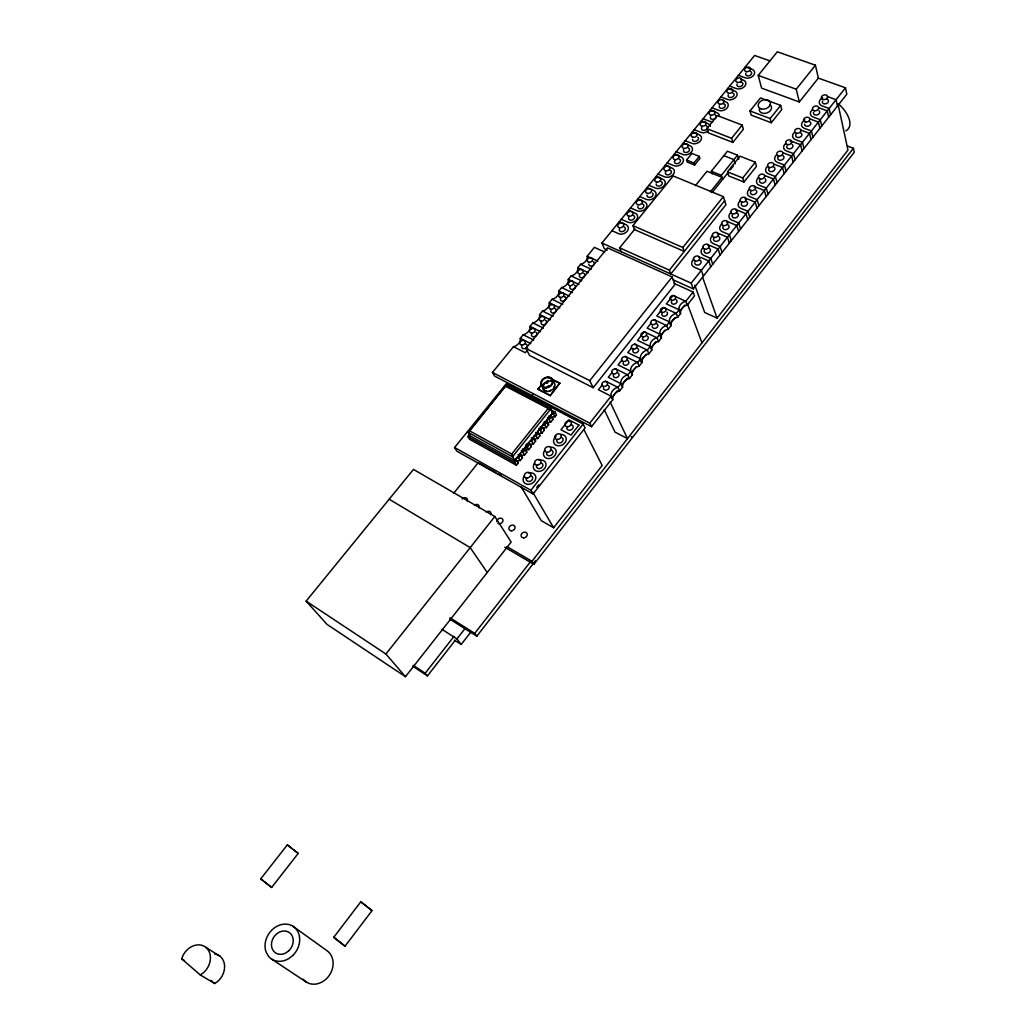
<?xml version="1.0" encoding="UTF-8"?>
<svg xmlns="http://www.w3.org/2000/svg" width="1036" height="1036" viewBox="0 0 1036 1036"><rect width="100%" height="100%" fill="white"/><g stroke="black" fill="none" stroke-linecap="round" stroke-linejoin="round"><path stroke-width="1.5" d="M469.684 430.911L506.021 385.431L550.764 408.87L552.732 412.587L514.607 460.45L511.758 454.053L469.684 430.911L468.013 432.349L470.227 435.962M181.727 958.883L182.776 955.93A17.055 13.727 -56.9 0 1 205.983 947.461A17.055 13.727 -56.9 0 1 203.198 972.959L200.259 974.928L181.727 958.883L184.382 960.476M345.04 946.192L372.015 910.618L368.699 907.963L360.774 901.825L333.76 937.295L345.04 946.192L333.76 937.295M853.431 148.29L854.273 152.24L533.89 564.335L531.986 561.318L853.431 148.29L847.448 146.037M449.546 618.971L476.819 636.195L535.664 560.528M471.03 631.856L461.201 644.457L456.941 638.901L464.853 628.774M271.652 887.463L298.213 853.392L287.348 844.858L260.709 878.891L271.652 887.463L264.309 881.584M521.004 486.622L541.336 520.732L553.638 527.751L602.162 465.462L583.993 429.759M694.793 285.159L704.687 312.471L717.067 318.143L847.979 150.103L838.228 105.102M476.819 636.195L474.721 633.372L530.82 561.305M455.231 640.339L427.441 675.912L425.187 673.232L454.079 636.285M405.439 676.702L511.149 542.048L494.832 516.511L413.468 469.412L306.138 601.126L326.987 624.358L405.439 676.702L385.923 654.027L306.138 601.126M533.061 493.939L530.898 490.261L583.164 424.035L506.215 383.799L454.584 447.513L456.941 451.23L533.061 493.939L585.12 427.894L583.164 424.035M536.777 487.308L538.759 484.809M672.895 279.707L693.304 288.914L846.826 94.198L845.48 87.801L818.233 78.088M651.774 350.129C650.75 346.283 654.856 342.1 658.533 341.543L657.005 337.827L644.288 331.766L637.516 340.326L650.22 346.438L651.774 350.129L648.873 353.807C645.182 354.364 641.077 358.585 642.087 362.445L639.173 366.135C635.457 366.692 631.351 370.927 632.348 374.812L629.422 378.516C625.692 379.085 621.587 383.346 622.571 387.231L619.632 390.96C615.876 391.53 611.771 395.817 612.742 399.728L591.53 426.677L589.769 423.167L611.059 396.14C610.087 392.217 614.206 387.93 617.974 387.36L620.914 383.631C619.942 379.72 624.06 375.459 627.803 374.89L630.73 371.173C629.746 367.275 633.864 363.04 637.58 362.47L640.507 358.767C639.497 354.895 643.615 350.686 647.319 350.116L650.22 346.438C649.209 342.579 653.327 338.383 657.005 337.827L659.893 334.162C658.857 330.316 662.988 326.146 666.653 325.589L669.528 321.937C668.479 318.117 672.597 313.973 676.249 313.416L679.111 309.777C678.049 305.983 682.167 301.852 685.793 301.295L693.097 292.022L673.944 283.359M611.525 398.2L617.469 390.65M622.429 384.343L627.389 378.049M631.351 373.012L636.311 366.718M640.287 361.681L646.231 354.131M651.191 347.824L656.151 341.53M660.113 336.493L665.073 330.199M670.033 323.905L674.993 317.612M679.953 311.305L684.913 305.011M658.533 341.543L661.408 337.878L659.893 334.162L647.163 328.127L651.022 323.258M661.408 337.878C660.372 334.058 664.477 329.888 668.142 329.331L671.004 325.692L669.528 321.937L656.785 315.98L663.493 307.498L676.249 313.416L677.699 317.184C674.06 317.741 669.955 321.885 671.004 325.692M677.699 317.184L680.548 313.558L679.111 309.777L666.342 303.885L673.024 295.454M680.548 313.558C679.486 309.777 683.592 305.646 687.218 305.089L694.496 295.856L693.097 292.022M602.356 384.745L598.407 389.743L611.059 396.14L612.742 399.728M612.185 372.338L608.249 377.298L620.914 383.631L622.571 387.231M621.963 359.971L618.052 364.905L630.73 371.173L632.348 374.812M631.701 347.669L627.803 352.59L640.507 358.767L642.087 362.445M693.304 288.914L691.206 283.152L845.48 87.801M593.162 387.697L589.769 380.652L672.144 276.962L607.549 247.863L525.887 348.407L529.59 355.465L593.162 387.697L674.993 284.473L672.144 276.962M385.923 654.027L494.832 516.511M682.853 247.487L723.374 196.659L673.193 175.965L632.918 225.641L634.459 229.578L684.278 251.424L682.853 247.487L632.918 225.641M799.339 101.981L818.349 78.127L815.423 65.203L777.324 51.8L758.21 75.408L761.602 88.138L799.339 101.981L796.231 89.213L815.423 65.203M555.037 412.043L556.526 414.866L554.959 416.848A1.645 1.321 -28.1 0 0 552.732 417.43A1.645 1.321 -28.1 0 0 552.991 419.321L550.621 422.287A1.645 1.321 -28.3 0 0 548.407 422.869A1.645 1.321 -28.3 0 0 548.653 424.76L546.296 427.726A1.658 1.321 -28.6 0 0 544.081 428.308A1.658 1.321 -28.6 0 0 544.327 430.199L541.97 433.165A1.658 1.321 -28.9 0 0 539.743 433.747A1.658 1.321 -28.9 0 0 539.989 435.651L537.632 438.616A1.658 1.334 -29.1 0 0 535.405 439.199A1.658 1.334 -29.1 0 0 535.638 441.116L533.281 444.094A1.658 1.334 -29.4 0 0 531.041 444.677A1.658 1.334 -29.4 0 0 531.287 446.594L528.839 449.663A1.658 1.334 -29.7 0 0 526.612 450.246A1.658 1.334 -29.7 0 0 526.845 452.175L524.514 455.102A1.658 1.334 -30 0 0 522.286 455.685A1.658 1.334 -30 0 0 522.52 457.614L520.111 460.631A1.658 1.347 -30.3 0 0 517.883 461.214A1.658 1.347 -30.3 0 0 518.117 463.144L516.446 465.242L514.84 462.522L516.524 460.424A1.671 1.347 -30.3 0 1 516.291 458.482A1.671 1.347 -30.3 0 1 518.531 457.899L520.927 454.882A1.671 1.334 -30 0 1 520.694 452.939A1.671 1.334 -30 0 1 522.934 452.369L529.733 443.835A1.658 1.334 -29.4 0 1 529.487 441.906A1.658 1.334 -29.4 0 1 531.727 441.323L534.097 438.345A1.658 1.334 -29.1 0 1 533.851 436.428A1.658 1.334 -29.1 0 1 536.091 435.845L538.461 432.88A1.658 1.334 -28.9 0 1 538.215 430.963A1.658 1.334 -28.9 0 1 540.442 430.38L542.799 427.415A1.658 1.321 -28.6 0 1 542.553 425.511A1.658 1.321 -28.6 0 1 544.781 424.928L547.15 421.963A1.658 1.321 -28.3 0 1 546.891 420.072A1.658 1.321 -28.3 0 1 549.119 419.476L551.489 416.498A1.658 1.321 -28.1 0 1 551.243 414.607A1.658 1.321 -28.1 0 1 553.47 414.024L555.037 412.043L505.749 386.389M723.374 196.659L725.925 204.727L670.836 273.996L669.385 270.124L724.656 200.699M743.952 182.064L742.734 177.985L755.296 162.212L740.041 156.177L727.492 171.846L728.748 175.913L743.952 182.064L756.474 166.317L755.296 162.212M559.751 383.1L550.207 395.623L559.751 383.1L547.72 377.208M771.276 122.727L781.753 109.596L780.678 105.387L760.502 97.915L749.999 110.943L751.165 115.113L771.276 122.727L770.162 118.544L780.678 105.387M511.758 454.053L548.07 408.572L550.764 408.87L512.483 456.85L468.013 432.349L506.021 385.431M722.649 179.383L721.38 175.33L737.502 155.18L727.44 151.204L711.331 171.264L712.198 173.957M710.476 191.777L722.014 177.35L706.992 171.264L695.467 185.586M712.082 192.592L728.425 172.157M730.354 169.749L733.242 166.149M732.815 142.411L731.597 138.293L742.203 125.097L717.404 115.592L706.811 128.632L708.106 132.75L732.815 142.411L743.395 129.254L742.203 125.097M453.82 493.097L478.088 462.885M530.691 397.41L532.711 394.884M550.207 395.623L538.008 389.303L541.711 384.097M538.008 389.303L539.95 386.881M694.599 165.061L699.947 158.43L699.287 156.397L691.918 153.445L686.557 160.049L687.231 162.082L694.599 165.061L693.926 163.028L686.557 160.049M621.25 251.709L619.67 247.85L634.926 228.995M516.446 465.242L469.554 439.29L467.871 436.557L469.528 434.511A1.632 1.295 -31.3 0 0 470.668 434.615M693.926 163.028L699.287 156.397M528.218 349.08L525.291 352.693L513.467 346.697L492.476 372.442L494.47 375.977L591.53 426.677M513.467 346.697C517.055 346.089 521.03 342.113 520.279 338.332L523.193 334.757C526.767 334.149 530.743 330.199 529.979 326.431L532.867 322.882C536.428 322.274 540.404 318.35 539.626 314.594L542.501 311.059C546.037 310.45 550.012 306.539 549.222 302.81L552.084 299.287C555.607 298.692 559.582 294.794 558.78 291.077L561.629 287.581C565.138 286.985 569.114 283.113 568.298 279.409L571.134 275.926C574.617 275.317 578.593 271.471 577.764 267.78L580.587 264.322C584.058 263.727 588.034 259.894 587.192 256.216L594.392 247.371L604.713 252.046M607.264 250.09L604.351 248.769L601.929 243.02L754.635 55.439L769.774 60.839M200.259 974.928L214.646 983.514L217.534 981.571A16.796 13.585 -57.4 0 0 224.527 965.06A16.796 13.585 -57.4 0 0 214.737 953.949M360.774 901.825L365.812 905.684M260.709 878.891L263.04 880.6M371.963 910.605L366.964 906.746M745.311 66.887L752.097 69.334A6.151 4.364 -19.3 0 1 753.573 75.356A6.151 4.364 -19.3 0 1 745.221 77.817L738.435 75.33M758.21 75.408L796.231 89.213M740.649 79.112L743.356 80.109A6.164 4.39 -19.5 0 1 744.806 86.169A6.164 4.39 -19.5 0 1 736.441 88.617L729.668 86.117M727.79 88.41L734.563 90.922A6.177 4.416 -19.8 0 1 735.987 97.034A6.177 4.416 -19.8 0 1 727.622 99.482L720.849 96.931M723.037 100.777L725.744 101.8A6.177 4.442 -20 0 1 727.142 107.938A6.177 4.442 -20 0 1 718.764 110.386L712.004 107.809M749.999 110.943L770.162 118.544M710.113 110.127L716.873 112.704A6.19 4.468 -20.3 0 1 719.36 116.485M703.107 118.726L709.867 121.341A6.19 4.468 -20.3 0 0 712.781 121.704M701.217 121.057L707.976 123.672A6.203 4.494 -20.6 0 1 710.398 126.288M706.811 128.632L731.597 138.293M694.185 129.694L700.932 132.349A6.203 4.494 -20.6 0 0 708.261 130.963M692.281 132.038L699.028 134.693A6.203 4.507 -20.8 0 1 700.362 140.974A6.203 4.507 -20.8 0 1 691.944 143.395L685.21 140.728M723.879 155.646L733.928 159.648L735.172 163.74M683.294 143.072L690.041 145.752A6.216 4.532 -21.1 0 1 691.362 152.085A6.216 4.532 -21.1 0 1 682.931 154.506L676.197 151.787M727.492 171.846L742.734 177.985M674.281 154.157L681.002 156.876A6.229 4.558 -21.4 0 1 682.31 163.248A6.229 4.558 -21.4 0 1 673.866 165.656L667.145 162.911M711.331 171.264L721.38 175.33M665.216 165.281L671.937 168.039A6.229 4.584 -21.7 0 1 673.219 174.449A6.229 4.584 -21.7 0 1 664.762 176.871L658.054 174.087M656.112 176.47L662.82 179.254A6.242 4.61 -22.1 0 1 664.076 185.716A6.242 4.61 -22.1 0 1 655.62 188.125L648.912 185.314M646.969 187.697L653.677 190.52A6.255 4.636 -22.4 0 1 654.907 197.034A6.255 4.636 -22.4 0 1 646.438 199.443L639.73 196.581M637.775 198.99L644.483 201.852A6.268 4.662 -22.7 0 1 645.687 208.404A6.268 4.662 -22.7 0 1 637.205 210.8L630.51 207.912M628.541 210.334L635.236 213.222A6.268 4.688 -23.1 0 1 636.428 219.826A6.268 4.688 -23.1 0 1 627.933 222.209L621.25 219.295M619.269 221.717L625.951 224.644A6.281 4.714 -23.5 0 1 627.117 231.3A6.281 4.714 -23.5 0 1 618.621 233.683L611.939 230.73M619.67 247.85L669.385 270.124M601.929 243.02L691.206 283.152M587.192 256.216L597.824 261.072M674.436 296.102L685.793 301.295L687.218 305.089M580.587 264.322L591.206 269.218M577.764 267.78L588.383 272.701M571.134 275.926L581.74 280.885M578.904 284.382L568.298 279.409L569.45 281.896M653.91 319.606L666.653 325.589L668.142 329.331M561.629 287.581L572.222 292.605M569.373 296.115L558.78 291.077L559.958 293.564M552.084 299.287L562.665 304.377M549.222 302.81L559.803 307.912M634.615 343.991L647.319 350.116L648.873 353.807M542.501 311.059L553.069 316.2M539.626 314.594L550.181 319.748M624.889 356.267L637.58 362.47L639.173 366.135M532.867 322.882L543.421 328.088M540.52 331.649L529.979 326.431L531.209 328.852M615.125 368.609L627.803 374.89L629.422 378.516M523.193 334.757L533.721 340.028M520.279 338.332L530.808 343.615M605.309 381.015L617.974 387.36L619.632 390.96M525.887 348.407L589.769 380.652M551.799 379.293L559.932 383.45M537.813 388.94L550.012 395.26M492.476 372.442L589.769 423.167M551.825 412.108L554.053 413.286M548.666 416.071L550.906 417.249M547.487 417.56L549.715 418.738M544.327 421.522L546.555 422.714M543.149 422.999L545.376 424.177M539.989 426.974L542.216 428.166M538.811 428.451L541.038 429.629M535.638 432.426L537.865 433.618M531.274 437.904L533.501 439.096M526.858 443.447L529.085 444.651M525.679 444.923L527.894 446.127M522.481 448.938L524.708 450.142M521.302 450.414L523.517 451.631M518.091 454.441L520.318 455.659M468.932 435.25L515.915 461.175M467.871 436.557L514.84 462.522M454.584 447.513L530.898 490.261M478.231 462.703L495.778 472.545M498.484 474.061L501.178 475.576M506.98 546.607L531.986 561.318M504.778 547.189L533.89 564.335M389.173 499.222L470.202 547.617L487.231 572.519M205.931 947.409L220.124 956.345M450.116 617.857L474.721 633.372M441.945 629.344L456.941 638.901M454.415 640.131L461.201 644.457M413.247 665.332L425.187 673.232M412.872 666.29L427.441 675.912M271.574 959.051L306.138 981.96M293.02 926.313L326.521 950.362A18.803 15.812 -57.7 0 1 328.205 976.818A18.803 15.812 -57.7 0 1 303.056 979.162M298.213 853.392L293.615 849.857M292.204 848.743L287.348 844.858M210.981 980.328L214.646 983.514M532.815 492.333L553.638 527.751M516.524 460.424L518.117 463.144M518.531 457.899L520.111 460.631M520.927 454.882L522.52 457.614M522.934 452.369L524.514 455.102M526.845 452.175L525.278 449.417A1.658 1.334 -29.7 0 1 525.045 447.5A1.658 1.334 -29.7 0 1 527.272 446.917L528.839 449.663M529.733 443.835L531.287 446.594M531.727 441.323L533.281 444.094M534.097 438.345L535.638 441.116M536.091 435.845L537.632 438.616M538.461 432.88L539.989 435.651M540.442 430.38L541.97 433.165M542.799 427.415L544.327 430.199M544.781 424.928L546.296 427.726M547.15 421.963L548.653 424.76M549.119 419.476L550.621 422.287M551.489 416.498L552.991 419.321M553.47 414.024L554.959 416.848M604.195 409.66L615.021 432.129L627.479 438.604L610.23 402.175M687.451 303.988L701.981 342.877M703.392 276.133L701.333 270.331L694.237 267.184A6.488 4.973 -21.1 0 1 693.978 259.117M702.576 277.169L717.067 318.143M710.761 266.77L708.753 260.942L701.644 257.822A6.488 4.973 -21.1 0 0 698.588 257.329M712.755 264.258L710.748 258.404L703.638 255.296A6.475 4.947 -20.8 0 1 703.353 247.293M720.098 254.947L718.129 249.067L711.007 245.985A6.475 4.947 -20.8 0 0 707.964 245.506M722.066 252.434L720.124 246.542L713.001 243.473A6.462 4.921 -20.4 0 1 712.677 235.522M729.383 243.162L727.466 237.244L720.331 234.201A6.462 4.921 -20.4 0 0 717.288 233.735M731.351 240.663L729.435 234.745L722.312 231.714A6.462 4.882 -20.1 0 1 721.962 223.815M738.616 231.442L736.751 225.485L729.616 222.481A6.462 4.882 -20.1 0 0 726.56 222.015M740.572 228.956L738.72 222.986L731.584 219.995A6.449 4.856 -19.7 0 1 731.209 212.147M747.811 219.774L745.998 213.779L738.849 210.813A6.449 4.856 -19.7 0 0 735.806 210.36M749.766 217.301L747.953 211.292L740.805 208.34A6.436 4.83 -19.4 0 1 740.416 200.544M737.502 155.18L738.733 159.285M756.966 208.158L755.192 202.124L748.044 199.197A6.436 4.83 -19.4 0 0 744.988 198.757M758.909 205.698L757.148 199.663L749.986 196.736A6.423 4.804 -19.1 0 1 749.572 189.005M766.083 196.607L764.348 190.533L757.187 187.645A6.423 4.804 -19.1 0 0 754.143 187.218M768.013 194.159L766.29 188.073L759.129 185.198A6.423 4.779 -18.8 0 1 758.689 177.506M775.148 185.107L773.465 178.995L766.303 176.133A6.423 4.779 -18.8 0 0 764.84 175.757M777.078 182.66L775.394 176.547L768.233 173.698A6.41 4.753 -18.5 0 1 767.754 166.071M784.174 173.647L782.53 167.508L775.368 164.685A6.41 4.753 -18.5 0 0 773.905 164.323M786.091 171.225L784.459 165.074L777.285 162.263A6.41 4.727 -18.3 0 1 776.793 154.675M793.162 162.251L791.569 156.073L784.381 153.289A6.41 4.727 -18.3 0 0 782.931 152.927M795.065 159.842L793.472 153.652L786.298 150.88A6.397 4.701 -18 0 1 785.78 143.344M802.11 150.906L800.556 144.69L793.369 141.945A6.397 4.701 -18 0 0 790.313 141.556M804.001 148.511L802.46 142.282L795.272 139.536A6.384 4.675 -17.8 0 1 794.716 132.064M811.007 139.627L809.492 133.372L802.304 130.653A6.384 4.675 -17.8 0 0 800.854 130.303M812.897 137.231L811.395 130.963L804.195 128.257A6.384 4.649 -17.5 0 1 804.985 119.956M819.865 128.386L818.401 122.093L811.201 119.412A6.384 4.649 -17.5 0 0 809.751 119.075M821.742 126.003L820.292 119.697L813.092 117.029A6.371 4.61 -17.3 0 1 812.496 109.648M828.683 117.197L827.259 110.865L820.059 108.223A6.371 4.61 -17.3 0 0 818.595 107.886M830.561 114.828L829.137 108.495L821.937 105.853A6.358 4.584 -17.1 0 1 822.662 97.656M837.464 106.061L836.078 99.702L828.878 97.099A6.358 4.584 -17.1 0 0 827.414 96.762M496.879 521.73A3.212 2.629 -32.5 0 1 500.427 518.142A3.212 2.629 -32.5 0 1 502.706 521.652A3.212 2.629 -32.5 0 1 497.966 523.413M462.134 499.067A3.173 2.551 -33.2 0 1 467.145 501.061M474.41 505.257A3.186 2.577 -33 0 1 478.891 507.847M486.221 512.095A3.199 2.603 -32.7 0 1 490.74 514.711M631.662 436.493A2.849 2.318 -25.3 0 1 631.3 437.088M574.32 285.029A2.849 2.163 -25.6 0 1 574.928 287.93A2.849 2.163 -25.6 0 1 571.354 289.329A2.849 2.163 -25.6 0 1 570.124 286.661M607.446 385.198A2.966 2.37 -25.6 0 1 609.09 387.956A2.966 2.37 -25.6 0 1 605.736 390.119A2.966 2.37 -25.6 0 1 603.509 387.749M617.922 372.986A2.966 2.357 -25 0 1 618.609 376.12A2.966 2.357 -25 0 1 614.879 377.557A2.966 2.357 -25 0 1 613.545 374.656M675.899 299.611A2.927 2.279 -22.2 0 1 676.508 302.797A2.927 2.279 -22.2 0 1 672.532 303.885A2.927 2.279 -22.2 0 1 671.924 300.699M666.899 312.043A2.94 2.292 -22.6 0 1 666.795 315.086A2.94 2.292 -22.6 0 1 663.169 316.071A2.94 2.292 -22.6 0 1 662.017 313.364M656.112 323.633A2.94 2.305 -23.1 0 1 657.795 326.275A2.94 2.305 -23.1 0 1 654.48 328.399A2.94 2.305 -23.1 0 1 652.227 326.133M647.124 336.04A2.953 2.318 -23.5 0 1 647.837 339.096A2.953 2.318 -23.5 0 1 644.12 340.533A2.953 2.318 -23.5 0 1 642.76 337.71M637.438 348.29A2.953 2.331 -24 0 1 638.008 351.58A2.953 2.331 -24 0 1 633.993 352.654A2.953 2.331 -24 0 1 633.436 349.365M627.052 360.399A2.953 2.344 -24.5 0 1 628.71 363.105A2.953 2.344 -24.5 0 1 625.368 365.255A2.953 2.344 -24.5 0 1 623.141 362.924M525.602 344.017A2.875 2.227 -27.9 0 1 527.078 346.633A2.875 2.227 -27.9 0 1 523.827 348.731A2.875 2.227 -27.9 0 1 521.781 346.477M535.923 332.271A2.862 2.214 -27.4 0 1 536.493 335.263A2.862 2.214 -27.4 0 1 532.892 336.648A2.862 2.214 -27.4 0 1 531.701 333.903M554.597 308.339A2.849 2.189 -26.5 0 1 556.021 311.098A2.849 2.189 -26.5 0 1 552.421 312.924A2.849 2.189 -26.5 0 1 551.01 310.178M545.596 320.383A2.862 2.201 -27 0 1 546.166 323.349A2.862 2.201 -27 0 1 542.566 324.734A2.862 2.201 -27 0 1 541.375 322.015M593.252 261.745A2.836 2.15 -24.7 0 1 593.991 264.413A2.836 2.15 -24.7 0 1 590.753 266.071A2.836 2.15 -24.7 0 1 588.875 263.96M583.812 273.362A2.836 2.163 -25.2 0 1 584.421 276.236A2.836 2.163 -25.2 0 1 580.846 277.635A2.836 2.163 -25.2 0 1 579.616 274.993M565.28 297.099A2.849 2.176 -26 0 1 564.918 300.22A2.849 2.176 -26 0 1 561.227 300.829A2.849 2.176 -26 0 1 560.955 297.811M564.18 296.568A2.849 2.176 -26 0 1 564.788 296.762M551.269 380.691A6.514 5.141 -27.7 0 1 553.988 388.111A6.514 5.141 -27.7 0 1 544.483 390.65A6.514 5.141 -27.7 0 1 545.065 382.349M546.49 381.429A6.514 5.141 -27.7 0 1 548.07 380.821M554.338 385.793A5.866 4.623 -27.7 0 1 553.936 387.075M550.828 390.171A5.866 4.623 -27.7 0 1 549.404 390.714M546.529 390.831A5.866 4.623 -27.7 0 1 545.273 390.391M544.25 389.653A5.866 4.623 -27.7 0 1 544.884 383.216A5.866 4.623 -27.7 0 1 552.266 381.662M571.212 424.656A3.315 2.668 -27.6 0 1 572.986 427.803A3.315 2.668 -27.6 0 1 569.23 430.238A3.315 2.668 -27.6 0 1 566.796 427.518M530.769 475.77A3.354 2.72 -30.3 0 1 532.4 479.267A3.354 2.72 -30.3 0 1 528.166 481.403A3.354 2.72 -30.3 0 1 526.534 477.907M541.66 463.17A3.341 2.707 -29.6 0 1 542.475 466.601A3.341 2.707 -29.6 0 1 538.642 468.544A3.341 2.707 -29.6 0 1 536.506 465.773M551.799 450.349A3.341 2.694 -28.9 0 1 552.615 453.768A3.341 2.694 -28.9 0 1 548.795 455.698A3.341 2.694 -28.9 0 1 546.645 452.952M550.284 450.012A3.341 2.694 -28.9 0 1 551.087 450.09M561.175 437.347A3.328 2.681 -28.3 0 1 562.936 440.507A3.328 2.681 -28.3 0 1 559.168 442.955A3.328 2.681 -28.3 0 1 556.746 440.209M528.787 473.038A6.708 5.452 -30.3 0 1 535.806 478.451A6.708 5.452 -30.3 0 1 526.871 484.226A6.708 5.452 -30.3 0 1 524.488 475.822M538.966 460.191A6.682 5.426 -29.6 0 1 545.998 465.552A6.682 5.426 -29.6 0 1 537.088 471.302A6.682 5.426 -29.6 0 1 534.68 462.962M550.751 447.163A6.669 5.4 -28.9 0 1 555.879 453.703A6.669 5.4 -28.9 0 1 546.762 458.313A6.669 5.4 -28.9 0 1 544.819 450.168M560.826 434.447A6.656 5.361 -28.3 0 1 565.785 441.401A6.656 5.361 -28.3 0 1 555.943 445.13A6.656 5.361 -28.3 0 1 556.099 436.234M699.792 260.153A3.237 2.486 -21.1 0 1 700.776 263.196A3.237 2.486 -21.1 0 1 697.073 265.074A3.237 2.486 -21.1 0 1 694.806 262.691M750.388 71.458A3.082 2.189 -19.3 0 1 751.255 74.281A3.082 2.189 -19.3 0 1 747.396 75.822A3.082 2.189 -19.3 0 1 745.855 73.258M742.203 82.543A3.082 2.201 -19.5 0 1 742.19 85.444A3.082 2.201 -19.5 0 1 738.396 86.558A3.082 2.201 -19.5 0 1 737.088 84.046M740.934 82.077A3.082 2.201 -19.5 0 1 741.634 82.233M732.84 93.059A3.082 2.201 -19.8 0 1 733.682 95.921A3.082 2.201 -19.8 0 1 729.81 97.462A3.082 2.201 -19.8 0 1 728.295 94.872M723.309 103.768A3.095 2.214 -20 0 1 725.07 106.423A3.095 2.214 -20 0 1 721.211 108.404A3.095 2.214 -20 0 1 719.45 105.75M697.824 137.192A3.108 2.253 -20.8 0 1 696.347 141.129A3.108 2.253 -20.8 0 1 692.501 139.29M706.215 125.835A3.095 2.24 -20.6 0 1 706.889 128.956A3.095 2.24 -20.6 0 1 702.693 130.173A3.095 2.24 -20.6 0 1 702.019 127.052M688.267 147.941A3.108 2.266 -21.1 0 1 689.069 150.906A3.108 2.266 -21.1 0 1 685.159 152.447A3.108 2.266 -21.1 0 1 683.682 149.754M715.125 114.867A3.095 2.227 -20.3 0 1 715.954 117.767A3.095 2.227 -20.3 0 1 712.069 119.308A3.095 2.227 -20.3 0 1 710.567 116.679M660.333 181.287A3.121 2.305 -22.1 0 1 662.121 183.877A3.121 2.305 -22.1 0 1 658.624 186.13A3.121 2.305 -22.1 0 1 656.228 183.916M669.463 170.059A3.121 2.292 -21.7 0 1 671.16 172.844A3.121 2.292 -21.7 0 1 667.249 174.838A3.121 2.292 -21.7 0 1 665.552 172.054M652.434 193.097A3.121 2.318 -22.4 0 1 650.88 197.151A3.121 2.318 -22.4 0 1 647.06 195.208M679.227 159.065A3.108 2.279 -21.4 0 1 679.875 162.251A3.108 2.279 -21.4 0 1 675.653 163.455A3.108 2.279 -21.4 0 1 675.019 160.282M642.657 204.079A3.134 2.331 -22.7 0 1 643.537 206.954A3.134 2.331 -22.7 0 1 639.963 208.78A3.134 2.331 -22.7 0 1 637.839 206.54M624.125 226.91A3.147 2.357 -23.5 0 1 624.85 230.031A3.147 2.357 -23.5 0 1 620.901 231.572A3.147 2.357 -23.5 0 1 619.489 228.723M633.41 215.462A3.134 2.344 -23.1 0 1 634.161 218.57A3.134 2.344 -23.1 0 1 630.212 220.111A3.134 2.344 -23.1 0 1 628.787 217.288M718.505 236.519A3.237 2.46 -20.4 0 1 719.23 239.938A3.237 2.46 -20.4 0 1 714.84 241.155A3.237 2.46 -20.4 0 1 714.115 237.736M709.168 248.303A3.237 2.473 -20.8 0 1 710.036 251.541A3.237 2.473 -20.8 0 1 705.956 253.121A3.237 2.473 -20.8 0 1 704.376 250.168M755.995 190.261A3.212 2.409 -19.1 0 1 755.995 193.421A3.212 2.409 -19.1 0 1 752.032 194.548A3.212 2.409 -19.1 0 1 750.647 191.764M746.231 201.489A3.225 2.422 -19.4 0 1 747.15 204.623A3.225 2.422 -19.4 0 1 743.097 206.203A3.225 2.422 -19.4 0 1 741.478 203.341M765.112 178.736A3.212 2.383 -18.8 0 1 765.125 181.883A3.212 2.383 -18.8 0 1 761.162 183.009A3.212 2.383 -18.8 0 1 759.777 180.251M737.036 213.105A3.225 2.435 -19.7 0 1 737.93 216.265A3.225 2.435 -19.7 0 1 733.876 217.845A3.225 2.435 -19.7 0 1 732.271 214.957M792.203 144.509A3.199 2.344 -18 0 1 792.255 147.591A3.199 2.344 -18 0 1 788.305 148.718A3.199 2.344 -18 0 1 786.894 146.024M782.607 155.529A3.199 2.357 -18.3 0 1 783.423 158.78A3.199 2.357 -18.3 0 1 779.072 160.01A3.199 2.357 -18.3 0 1 778.269 156.773M800.543 132.88A3.199 2.331 -17.8 0 1 801.372 136.079A3.199 2.331 -17.8 0 1 797.034 137.322A3.199 2.331 -17.8 0 1 796.205 134.123M773.581 166.938A3.212 2.37 -18.5 0 1 774.371 170.202A3.212 2.37 -18.5 0 1 770.02 171.445A3.212 2.37 -18.5 0 1 769.23 168.169M809.453 121.626A3.186 2.318 -17.5 0 1 810.553 124.398A3.186 2.318 -17.5 0 1 806.94 126.25A3.186 2.318 -17.5 0 1 804.596 124.1M818.932 110.748A3.186 2.305 -17.3 0 1 818.997 113.766A3.186 2.305 -17.3 0 1 815.073 114.905A3.186 2.305 -17.3 0 1 813.623 112.276M827.142 99.288A3.186 2.292 -17.1 0 1 828.14 102.214A3.186 2.292 -17.1 0 1 824.151 103.794A3.186 2.292 -17.1 0 1 822.454 101.127M727.79 224.786A3.225 2.448 -20.1 0 1 728.684 227.972A3.225 2.448 -20.1 0 1 724.617 229.552A3.225 2.448 -20.1 0 1 723.024 226.638M769.839 104.688A6.294 4.545 -18.8 0 1 770.421 110.58A6.294 4.545 -18.8 0 1 762.768 113.235A6.294 4.545 -18.8 0 1 759.543 108.249M838.344 103.729A26.366 13.61 38.5 0 1 845.79 130.886M549.391 385.858L548.148 386.182L549.391 385.858M546.477 382.828L547.72 382.647L546.477 382.828M578.93 425.071L571.03 435.068L560.994 429.746L568.881 419.8L578.93 425.071M292.774 955.49L288.798 958.572A19.567 16.239 -56.4 0 1 268.428 956.163L266.239 952.382A19.567 16.239 -56.4 0 1 274.605 927.738A19.567 16.239 -56.4 0 1 297.112 930.38A19.567 16.239 -56.4 0 1 292.774 955.49M288.578 950.957L286.053 952.809A12.277 10.192 -56.3 0 1 271.51 943.628A12.277 10.192 -56.3 0 1 287.788 931.701A12.277 10.192 -56.3 0 1 288.578 950.957M511.486 530.782A3.225 2.655 -32.2 0 0 514.853 526.495A3.225 2.655 -32.2 0 0 509.582 526.56A3.225 2.655 -32.2 0 0 511.486 530.782M613.429 373.97A2.978 2.357 -25.1 0 0 617.365 370.784A2.978 2.357 -25.1 0 0 612.768 369.878A2.978 2.357 -25.1 0 0 613.429 373.97M652.473 324.605A2.953 2.305 -23.1 0 0 656.358 321.471A2.953 2.305 -23.1 0 0 651.761 320.629A2.953 2.305 -23.1 0 0 652.473 324.605M623.271 361.538A2.966 2.344 -24.5 0 0 627.194 358.365A2.966 2.344 -24.5 0 0 622.584 357.485A2.966 2.344 -24.5 0 0 623.271 361.538M603.548 386.467A2.978 2.37 -25.6 0 0 607.497 383.268A2.978 2.37 -25.6 0 0 602.9 382.349A2.978 2.37 -25.6 0 0 603.548 386.467M633.048 349.171A2.966 2.331 -24 0 0 636.959 346.011A2.966 2.331 -24 0 0 632.361 345.13A2.966 2.331 -24 0 0 633.048 349.171M671.716 300.272A2.94 2.279 -22.2 0 0 675.576 297.164A2.94 2.279 -22.2 0 0 670.965 296.361A2.94 2.279 -22.2 0 0 671.716 300.272M642.786 336.855A2.953 2.318 -23.6 0 0 646.684 333.709A2.953 2.318 -23.6 0 0 642.074 332.854A2.953 2.318 -23.6 0 0 642.786 336.855M662.121 312.406A2.953 2.292 -22.6 0 0 665.993 309.285A2.953 2.292 -22.6 0 0 661.382 308.469A2.953 2.292 -22.6 0 0 662.121 312.406M531.921 333.1A2.875 2.214 -27.4 0 0 534.913 329.435A2.875 2.214 -27.4 0 0 530.199 329.681A2.875 2.214 -27.4 0 0 531.921 333.1M569.826 285.625A2.849 2.176 -25.6 0 0 573.62 282.595A2.849 2.176 -25.6 0 0 569.256 281.831A2.849 2.176 -25.6 0 0 569.826 285.625M540.96 321.108A2.875 2.201 -27 0 0 544.781 318.052A2.875 2.201 -27 0 0 540.429 317.249A2.875 2.201 -27 0 0 540.96 321.108M522.17 345.105A2.888 2.227 -27.9 0 0 525.161 341.414A2.888 2.227 -27.9 0 0 520.448 341.647A2.888 2.227 -27.9 0 0 522.17 345.105M550.621 309.233A2.862 2.189 -26.5 0 0 554.441 306.177A2.862 2.189 -26.5 0 0 550.077 305.387A2.862 2.189 -26.5 0 0 550.621 309.233M588.862 262.238A2.836 2.15 -24.8 0 0 592.631 259.233A2.836 2.15 -24.8 0 0 588.267 258.495A2.836 2.15 -24.8 0 0 588.862 262.238M560.256 297.397A2.862 2.176 -26 0 0 564.05 294.353A2.862 2.176 -26 0 0 559.699 293.576A2.862 2.176 -26 0 0 560.256 297.397M579.37 273.892A2.849 2.163 -25.2 0 0 583.151 270.888A2.849 2.163 -25.2 0 0 578.787 270.137A2.849 2.163 -25.2 0 0 579.37 273.892M545.998 387.93A6.54 5.141 -27.7 0 0 552.745 379.487A6.54 5.141 -27.7 0 0 542.022 379.953A6.54 5.141 -27.7 0 0 545.998 387.93M546.089 387.373A5.879 4.636 -27.7 0 0 552.162 379.785A5.879 4.636 -27.7 0 0 542.501 380.199A5.879 4.636 -27.7 0 0 546.089 387.373M547.435 452.292A3.341 2.707 -28.9 0 0 550.893 447.915A3.341 2.707 -28.9 0 0 545.402 448.07A3.341 2.707 -28.9 0 0 547.435 452.292M557.575 439.471A3.341 2.694 -28.3 0 0 561.02 435.12A3.341 2.694 -28.3 0 0 555.529 435.288A3.341 2.694 -28.3 0 0 557.575 439.471M567.676 426.728A3.328 2.668 -27.6 0 0 571.095 422.39A3.328 2.668 -27.6 0 0 565.604 422.584A3.328 2.668 -27.6 0 0 567.676 426.728M537.244 465.164A3.354 2.72 -29.6 0 0 540.714 460.761A3.354 2.72 -29.6 0 0 535.223 460.916A3.354 2.72 -29.6 0 0 537.244 465.164M527 478.101A3.367 2.732 -30.3 0 0 530.497 473.685A3.367 2.732 -30.3 0 0 524.993 473.815A3.367 2.732 -30.3 0 0 527 478.101M523.672 537.852A3.25 2.681 -31.9 0 0 527.039 533.54A3.25 2.681 -31.9 0 0 521.743 533.605A3.25 2.681 -31.9 0 0 523.672 537.852M761.162 108.909A6.32 4.545 -18.8 0 0 770.473 103.522A6.32 4.545 -18.8 0 0 761.305 100.803A6.32 4.545 -18.8 0 0 761.162 108.909M805.671 122.015A3.199 2.318 -17.6 0 0 809.763 118.739A3.199 2.318 -17.6 0 0 804.635 118.117A3.199 2.318 -17.6 0 0 805.671 122.015M814.581 110.774A3.199 2.305 -17.3 0 0 818.66 107.511A3.199 2.305 -17.3 0 0 813.532 106.902A3.199 2.305 -17.3 0 0 814.581 110.774M823.439 99.573A3.186 2.292 -17.1 0 0 827.518 96.322A3.186 2.292 -17.1 0 0 822.39 95.739A3.186 2.292 -17.1 0 0 823.439 99.573M796.71 133.307A3.199 2.331 -17.8 0 0 800.828 130.018A3.199 2.331 -17.8 0 0 795.7 129.383A3.199 2.331 -17.8 0 0 796.71 133.307M769.606 167.521A3.212 2.383 -18.6 0 0 773.762 164.193A3.212 2.383 -18.6 0 0 768.634 163.507A3.212 2.383 -18.6 0 0 769.606 167.521M751.333 190.598A3.225 2.409 -19.2 0 0 755.503 187.244A3.225 2.409 -19.2 0 0 750.375 186.532A3.225 2.409 -19.2 0 0 751.333 190.598M760.489 179.034A3.225 2.396 -18.9 0 0 764.646 175.693A3.225 2.396 -18.9 0 0 759.53 174.993A3.225 2.396 -18.9 0 0 760.489 179.034M742.126 202.214A3.225 2.422 -19.5 0 0 746.308 198.847A3.225 2.422 -19.5 0 0 741.193 198.122A3.225 2.422 -19.5 0 0 742.126 202.214M732.866 213.882A3.237 2.435 -19.8 0 0 737.075 210.515A3.237 2.435 -19.8 0 0 731.947 209.764A3.237 2.435 -19.8 0 0 732.866 213.882M714.244 237.399A3.237 2.46 -20.4 0 0 718.466 234.006A3.237 2.46 -20.4 0 0 713.351 233.217A3.237 2.46 -20.4 0 0 714.244 237.399M723.581 225.615A3.237 2.448 -20.1 0 0 727.79 222.235A3.237 2.448 -20.1 0 0 722.675 221.458A3.237 2.448 -20.1 0 0 723.581 225.615M695.428 261.15A3.25 2.486 -21.2 0 0 699.688 257.718A3.25 2.486 -21.2 0 0 694.56 256.889A3.25 2.486 -21.2 0 0 695.428 261.15M704.856 249.249A3.25 2.473 -20.8 0 0 709.103 245.83A3.25 2.473 -20.8 0 0 703.975 245.027A3.25 2.473 -20.8 0 0 704.856 249.249M787.723 144.664A3.212 2.357 -18.1 0 0 791.841 141.362A3.212 2.357 -18.1 0 0 786.725 140.715A3.212 2.357 -18.1 0 0 787.723 144.664M778.683 156.06A3.212 2.37 -18.3 0 0 782.827 152.745A3.212 2.37 -18.3 0 0 777.699 152.085A3.212 2.37 -18.3 0 0 778.683 156.06M728.839 93.331A3.095 2.214 -19.8 0 0 732.853 90.145A3.095 2.214 -19.8 0 0 727.971 89.588A3.095 2.214 -19.8 0 0 728.839 93.331M737.684 82.453A3.095 2.201 -19.6 0 0 741.685 79.293A3.095 2.201 -19.6 0 0 736.803 78.736A3.095 2.201 -19.6 0 0 737.684 82.453M746.477 71.639A3.082 2.189 -19.3 0 0 750.465 68.48A3.082 2.189 -19.3 0 0 745.583 67.949A3.082 2.189 -19.3 0 0 746.477 71.639M719.968 104.247A3.095 2.227 -20.1 0 0 723.983 101.062A3.095 2.227 -20.1 0 0 719.101 100.479A3.095 2.227 -20.1 0 0 719.968 104.247M693.084 137.309A3.108 2.253 -20.9 0 0 697.15 134.084A3.108 2.253 -20.9 0 0 692.268 133.463A3.108 2.253 -20.9 0 0 693.084 137.309M674.967 159.596A3.121 2.279 -21.5 0 0 679.046 156.358A3.121 2.279 -21.5 0 0 674.164 155.698A3.121 2.279 -21.5 0 0 674.967 159.596M684.045 148.433A3.121 2.266 -21.2 0 0 688.111 145.195A3.121 2.266 -21.2 0 0 683.242 144.561A3.121 2.266 -21.2 0 0 684.045 148.433M665.837 170.823A3.121 2.292 -21.8 0 0 669.929 167.573A3.121 2.292 -21.8 0 0 665.06 166.9A3.121 2.292 -21.8 0 0 665.837 170.823M656.669 182.103A3.134 2.305 -22.1 0 0 660.774 178.839A3.134 2.305 -22.1 0 0 655.905 178.14A3.134 2.305 -22.1 0 0 656.669 182.103M638.215 204.804A3.147 2.331 -22.8 0 0 642.346 201.515A3.147 2.331 -22.8 0 0 637.464 200.79A3.147 2.331 -22.8 0 0 638.215 204.804M647.461 193.434A3.134 2.318 -22.4 0 0 651.579 190.145A3.134 2.318 -22.4 0 0 646.71 189.446A3.134 2.318 -22.4 0 0 647.461 193.434M619.58 227.726A3.147 2.357 -23.5 0 0 623.737 224.411A3.147 2.357 -23.5 0 0 618.868 223.659A3.147 2.357 -23.5 0 0 619.58 227.726M628.917 216.239A3.147 2.344 -23.1 0 0 633.061 212.937A3.147 2.344 -23.1 0 0 628.192 212.199A3.147 2.344 -23.1 0 0 628.917 216.239M711.046 115.216A3.108 2.24 -20.3 0 0 715.086 112.017A3.108 2.24 -20.3 0 0 710.204 111.422A3.108 2.24 -20.3 0 0 711.046 115.216M702.084 126.237A3.108 2.24 -20.6 0 0 706.138 123.025A3.108 2.24 -20.6 0 0 701.255 122.416A3.108 2.24 -20.6 0 0 702.084 126.237"/></g></svg>
